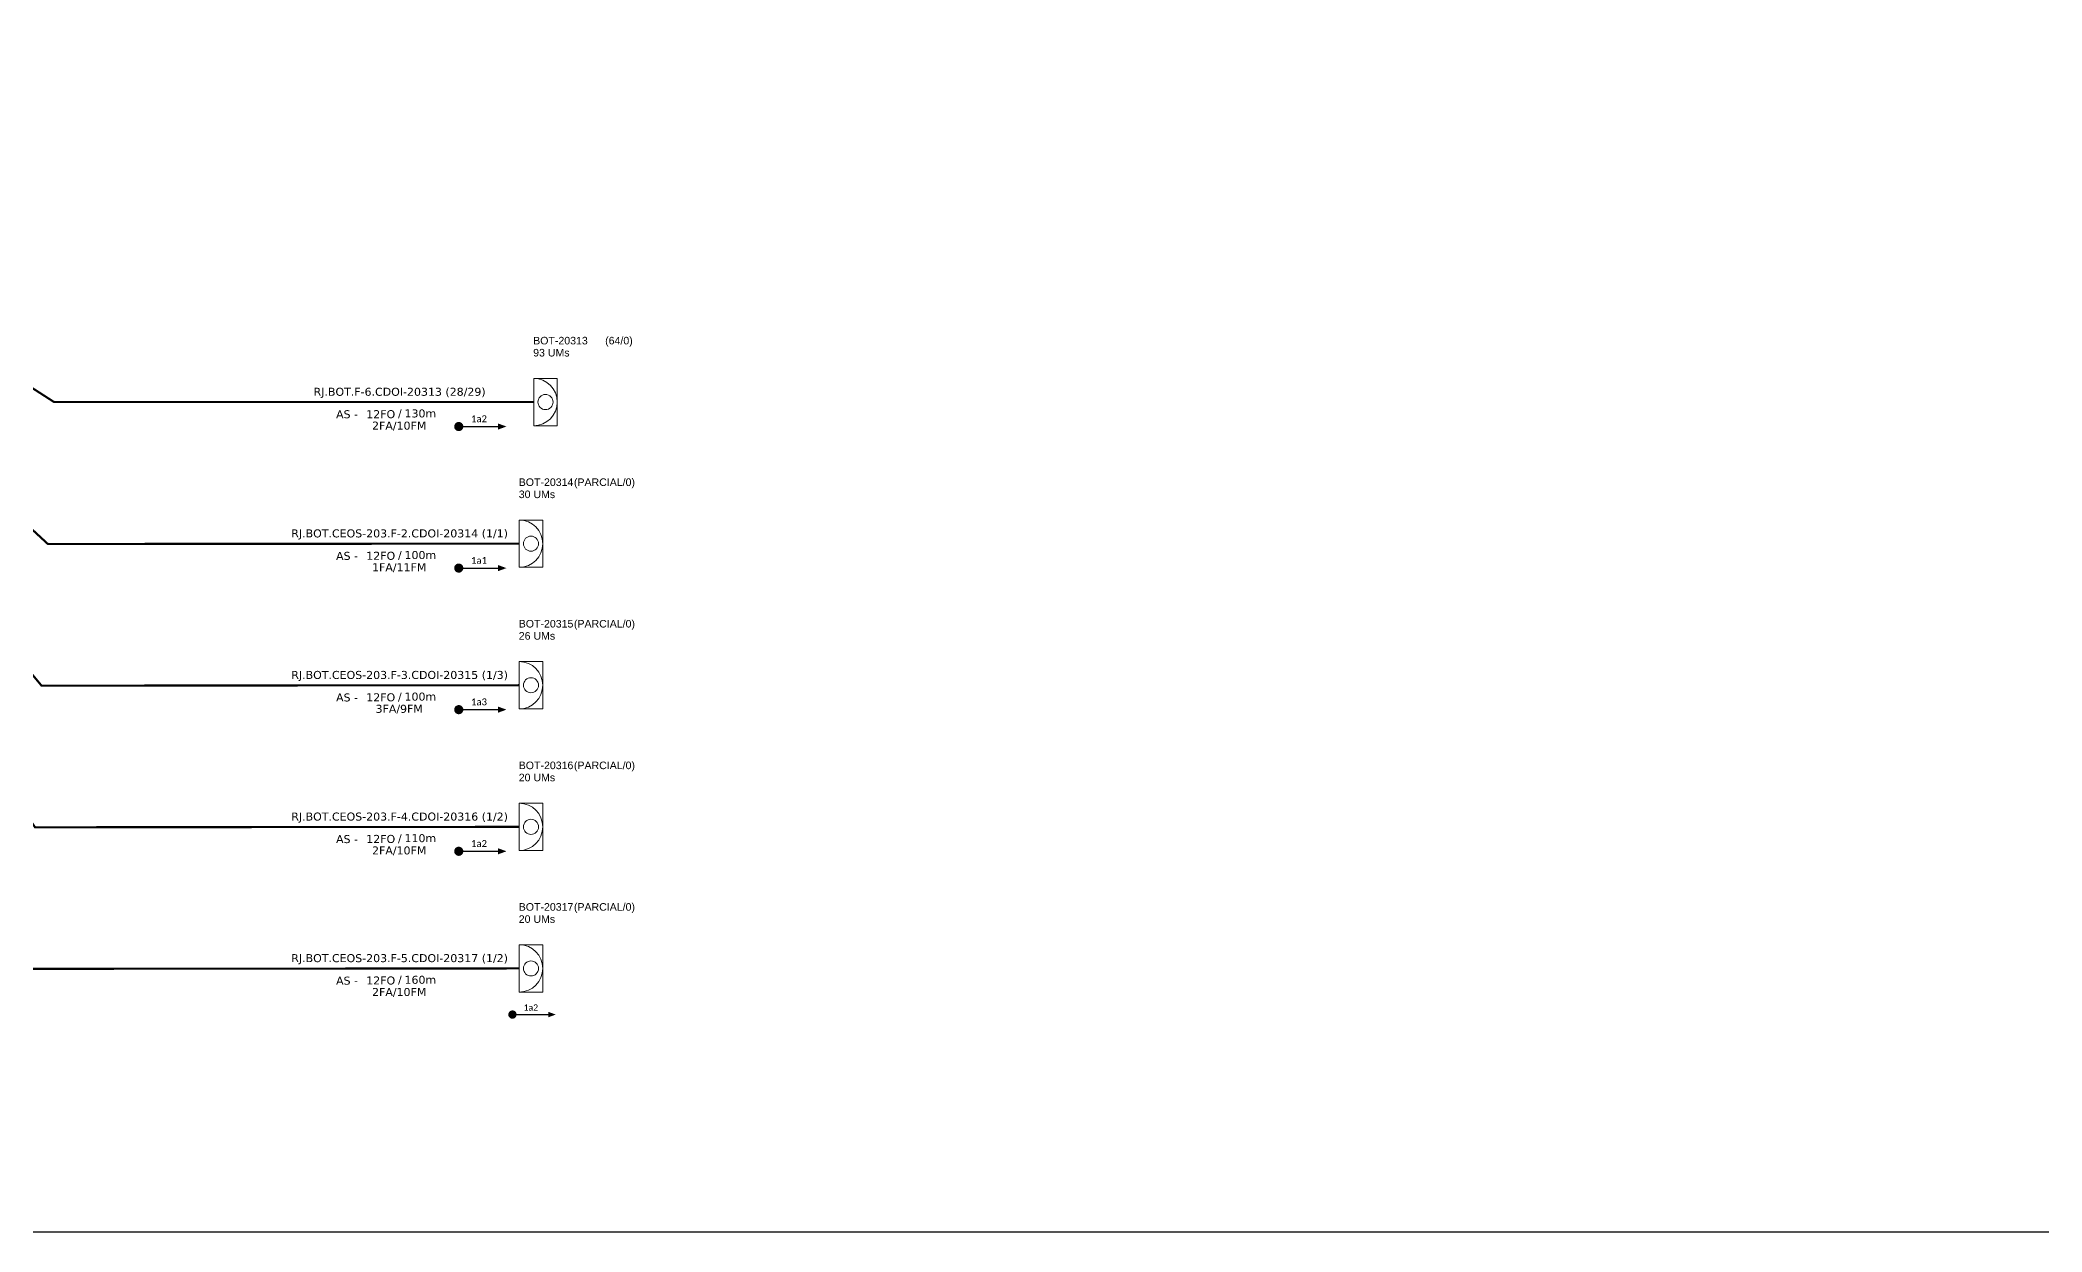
# Model space of a CAD drawing. Header units: metres. Extents: x -414 to 427, y -199 to 395.
# Drawn here: x -90.9 to 191, y -199.2 to -31.3 of the extents above; entities that cross this region are included whole.
import ezdxf
from ezdxf.enums import TextEntityAlignment as Align

# ---------------------------------------------------------------- set-up
doc = ezdxf.new("R2010")
doc.units = ezdxf.units.M
for name, color, linetype, lineweight in [("20.0-LEGENDA DOS CDO'S", 1, 'Continuous', 0), ('20.1-CDO_INTERIOR', 1, 'Continuous', 0), ('40.1-ETIQUETAS', 1, 'Continuous', 20)]:
    doc.layers.add(name, color=color, linetype=linetype, lineweight=lineweight)
for name, color, linetype in [('CAP a instalar', 1, 'FENCELINE1'), ('CD a instalar', 1, 'Continuous'), ('SETA', 7, 'Continuous'), ('texto', 7, 'Continuous')]:
    doc.layers.add(name, color=color, linetype=linetype)
doc.styles.add('ARIAL', font='arial.ttf')
doc.styles.add('siredit', font='verdana.ttf')
doc.styles.get("Standard").update_dxf_attribs({"font": 'arial.ttf'})
doc.linetypes.add('FENCELINE1', pattern='A,0.25,-0.1,[133,ltypeshp.shx,S=0.1,R=0,X=-0.1,Y=0],-0.1,1', length=1.45)

# ---------------------------------------------------------------- blocks, each defined once
blk = doc.blocks.new('SETA1')
at = {"const_width": 1.1}
blk.add_lwpolyline([(-5.28, 0, 1), (-4.18, 0, 1)], format="xyb", close=True, dxfattribs=at)
at = {"layer": 'SETA'}
blk.add_lwpolyline([(-4.73, 0), (4.73, 0)], dxfattribs=at)
blk.add_solid([(4.73, 0.73), (6.74, 0), (4.73, -0.73)], dxfattribs=at)
blk = doc.blocks.new('CDOI_INT')
at = {"layer": '20.1-CDO_INTERIOR', "color": 0, "lineweight": 18}
blk.add_lwpolyline([(4.25, -4.25), (4.25, 4.25), (0, 4.25), (0, -4.25)], close=True, dxfattribs=at)
blk.add_circle((2.12, 0), 1.36, dxfattribs=at)
blk.add_arc((0, 0), 4.25, 270, 90, dxfattribs=at)
at = {"layer": "20.0-LEGENDA DOS CDO'S", "color": 0, "style": 'ARIAL'}
for tag, p in [('CDO_N', (-0.08, 10.38)), ('SPLITER_1', (21.18, 10.38)), ('SAP', (-0.08, 6.23)), ('SURVEY', (-0.08, 8.2)), ('SPLITER_2', (21.19, 8.68)), ('1:XX', (5.94, -2.22)), ('UMS', (5.94, -4.24))]:
    blk.add_attdef(tag, p, '', height=1.36, dxfattribs=at)
blk.add_attdef('FIBRAS_UTILIZADAS', text='', height=1.36, dxfattribs=at).set_placement((15.34, 10.38), align=Align.CENTER)
blk = doc.blocks.new('ETIQUETA_RS5F')
at = {"layer": '40.1-ETIQUETAS', "color": 0, "style": 'siredit'}
blk.add_text('/', height=1.5, dxfattribs=at).set_placement((1.58, -1.95), align=Align.MIDDLE_RIGHT)
for tag, p in [('ETIQUETA_R_PRIMARIA', (1.21, 4.1)), ('ETIQUETA_R_SECUNDARIA', (1.21, 2.1)), ('F_ATIVAS/F_MORTAS', (1.14, -4.24))]:
    blk.add_attdef(tag, text='', height=1.5, dxfattribs=at).set_placement(p, align=Align.MIDDLE_CENTER)
for tag, p in [('TIPO_CABO', (-6.58, -2.12)), ('CAP_CABO', (0.4, -2.09))]:
    blk.add_attdef(tag, text='', height=1.5, dxfattribs=at).set_placement(p, align=Align.MIDDLE_RIGHT)
blk.add_attdef('METROS', text='', height=1.5, dxfattribs=at).set_placement((2.14, -1.95), align=Align.MIDDLE_LEFT)
for tag, p in [('FUSÃO_1', (0.85, -8.39)), ('FUSÃO_2', (0.85, -10.6)), ('FUSÃO_3', (0.85, -12.93)), ('FUSÃO_4', (0.85, -15.14)), ('FUSÃO_5', (0.85, -17.16))]:
    blk.add_attdef(tag, text='', height=1.5, dxfattribs=at).set_placement(p, align=Align.CENTER)

msp = doc.modelspace()

# ---------------------------------------------------------------- linework, layer by layer
at = {"color": 7}
msp.add_lwpolyline([(-413.64, -199.16), (427.36, -199.16), (427.36, 394.84), (-413.64, 394.84)], close=True, dxfattribs=at)
at = {"layer": 'CAP a instalar', "color": 7, "linetype": 'FENCELINE1', "ltscale": 5, "const_width": 0.301}
msp.add_lwpolyline([(-21.4, -82.26), (-88.94, -82.26), (-163.32, -34.39)], dxfattribs=at)
at = {"layer": 'CD a instalar', "color": 8, "linetype": 'FENCELINE1', "ltscale": 5, "const_width": 0.301}
for points in [[(-23.44, -102.21), (-89.82, -102.25), (-163.32, -34.39)], [(-23.44, -122.15), (-90.71, -122.21), (-163.32, -34.39)], [(-23.44, -142.1), (-91.62, -142.16), (-163.32, -34.39)], [(-23.44, -162.04), (-94.07, -162.1), (-163.32, -34.39)]]:
    msp.add_lwpolyline(points, dxfattribs=at)

# ---------------------------------------------------------------- block references
at = {"layer": '40.1-ETIQUETAS', "color": 8}
ref = msp.add_blockref('CDOI_INT', (-23.44, -102.21), dxfattribs=dict(at, xscale=0.7829760089212379, yscale=0.7829760089212379, zscale=0.7829760089212379))
ref.add_attrib('CDO_N', 'BOT-20314', (-23.5, -94.08), dxfattribs={"layer": "20.0-LEGENDA DOS CDO'S", "color": 0, "height": 1.065, "style": 'ARIAL'})
ref.add_attrib('FIBRAS_UTILIZADAS', '(PARCIAL/0)', dxfattribs={"layer": "20.0-LEGENDA DOS CDO'S", "color": 0, "height": 1.0651, "style": 'ARIAL'}).set_placement((-11.43, -94.08), align=Align.CENTER)
ref.add_attrib('SURVEY', '30 UMs', (-23.5, -95.79), dxfattribs={"layer": "20.0-LEGENDA DOS CDO'S", "color": 0, "height": 1.065, "style": 'ARIAL'})
ref = msp.add_blockref('CDOI_INT', (-23.44, -122.15), dxfattribs=dict(at, xscale=0.7829760089212379, yscale=0.7829760089212379, zscale=0.7829760089212379))
ref.add_attrib('CDO_N', 'BOT-20315', (-23.5, -114.02), dxfattribs={"layer": "20.0-LEGENDA DOS CDO'S", "color": 0, "height": 1.065, "style": 'ARIAL'})
ref.add_attrib('FIBRAS_UTILIZADAS', '(PARCIAL/0)', dxfattribs={"layer": "20.0-LEGENDA DOS CDO'S", "color": 0, "height": 1.0651, "style": 'ARIAL'}).set_placement((-11.43, -114.02), align=Align.CENTER)
ref.add_attrib('SURVEY', '26 UMs', (-23.5, -115.73), dxfattribs={"layer": "20.0-LEGENDA DOS CDO'S", "color": 0, "height": 1.065, "style": 'ARIAL'})
ref = msp.add_blockref('CDOI_INT', (-23.44, -142.1), dxfattribs=dict(at, xscale=0.7829760089212379, yscale=0.7829760089212379, zscale=0.7829760089212379))
ref.add_attrib('CDO_N', 'BOT-20316', (-23.5, -133.97), dxfattribs={"layer": "20.0-LEGENDA DOS CDO'S", "color": 0, "height": 1.065, "style": 'ARIAL'})
ref.add_attrib('FIBRAS_UTILIZADAS', '(PARCIAL/0)', dxfattribs={"layer": "20.0-LEGENDA DOS CDO'S", "color": 0, "height": 1.0651, "style": 'ARIAL'}).set_placement((-11.43, -133.97), align=Align.CENTER)
ref.add_attrib('SURVEY', '20 UMs', (-23.5, -135.68), dxfattribs={"layer": "20.0-LEGENDA DOS CDO'S", "color": 0, "height": 1.065, "style": 'ARIAL'})
ref = msp.add_blockref('CDOI_INT', (-23.44, -162.04), dxfattribs=dict(at, xscale=0.7829760089212379, yscale=0.7829760089212379, zscale=0.7829760089212379))
ref.add_attrib('CDO_N', 'BOT-20317', (-23.5, -153.91), dxfattribs={"layer": "20.0-LEGENDA DOS CDO'S", "color": 0, "height": 1.065, "style": 'ARIAL'})
ref.add_attrib('FIBRAS_UTILIZADAS', '(PARCIAL/0)', dxfattribs={"layer": "20.0-LEGENDA DOS CDO'S", "color": 0, "height": 1.0651, "style": 'ARIAL'}).set_placement((-11.43, -153.91), align=Align.CENTER)
ref.add_attrib('SURVEY', '20 UMs', (-23.5, -155.62), dxfattribs={"layer": "20.0-LEGENDA DOS CDO'S", "color": 0, "height": 1.065, "style": 'ARIAL'})
at = {"layer": 'CAP a instalar', "color": 7, "linetype": 'FENCELINE1', "ltscale": 5}
ref = msp.add_blockref('CDOI_INT', (-21.4, -82.26), dxfattribs=dict(at, xscale=0.7829760089212379, yscale=0.7829760089212379, zscale=0.7829760089212379))
ref.add_attrib('CDO_N', 'BOT-20313', (-21.47, -74.14), dxfattribs={"layer": "20.0-LEGENDA DOS CDO'S", "color": 0, "height": 1.065, "style": 'ARIAL'})
ref.add_attrib('FIBRAS_UTILIZADAS', '(64/0)', dxfattribs={"layer": "20.0-LEGENDA DOS CDO'S", "color": 0, "height": 1.065, "style": 'ARIAL'}).set_placement((-9.39, -74.14), align=Align.CENTER)
ref.add_attrib('SURVEY', '93 UMs', (-21.47, -75.84), dxfattribs={"layer": "20.0-LEGENDA DOS CDO'S", "color": 0, "height": 1.065, "style": 'ARIAL'})
at = {"layer": 'CD a instalar', "color": 7}
ref = msp.add_blockref('ETIQUETA_RS5F', (-41.17, -82.39), dxfattribs=dict(at, xscale=0.7513995319006564, yscale=0.7513995319006564, zscale=0.7513995319006564))
ref.add_attrib('ETIQUETA_R_SECUNDARIA', 'RJ.BOT.F-6.CDOI-20313 (28/29)', dxfattribs={"layer": '40.1-ETIQUETAS', "color": 0, "height": 1.1271, "style": 'siredit'}).set_placement((-40.28, -80.81), align=Align.MIDDLE_CENTER)
ref.add_attrib('TIPO_CABO', 'AS -', dxfattribs={"layer": '40.1-ETIQUETAS', "color": 0, "height": 1.127, "style": 'siredit'}).set_placement((-46.14, -83.98), align=Align.MIDDLE_RIGHT)
ref.add_attrib('CAP_CABO', '12FO', dxfattribs={"layer": '40.1-ETIQUETAS', "color": 0, "height": 1.127, "style": 'siredit'}).set_placement((-40.9, -83.97), align=Align.MIDDLE_RIGHT)
ref.add_attrib('METROS', '130m', dxfattribs={"layer": '40.1-ETIQUETAS', "color": 0, "height": 1.127, "style": 'siredit'}).set_placement((-39.59, -83.86), align=Align.MIDDLE_LEFT)
ref.add_attrib('F_ATIVAS/F_MORTAS', '2FA/10FM', dxfattribs={"layer": '40.1-ETIQUETAS', "color": 0, "height": 1.127, "style": 'siredit'}).set_placement((-40.34, -85.58), align=Align.MIDDLE_CENTER)
at = {"layer": 'CD a instalar', "color": 8}
ref = msp.add_blockref('ETIQUETA_RS5F', (-41.17, -102.34), dxfattribs=dict(at, xscale=0.7513995319006564, yscale=0.7513995319006564, zscale=0.7513995319006564))
ref.add_attrib('ETIQUETA_R_SECUNDARIA', 'RJ.BOT.CEOS-203.F-2.CDOI-20314 (1/1)', dxfattribs={"layer": '40.1-ETIQUETAS', "color": 0, "height": 1.1271, "style": 'siredit'}).set_placement((-40.28, -100.76), align=Align.MIDDLE_CENTER)
ref.add_attrib('TIPO_CABO', 'AS -', dxfattribs={"layer": '40.1-ETIQUETAS', "color": 0, "height": 1.127, "style": 'siredit'}).set_placement((-46.14, -103.93), align=Align.MIDDLE_RIGHT)
ref.add_attrib('CAP_CABO', '12FO', dxfattribs={"layer": '40.1-ETIQUETAS', "color": 0, "height": 1.127, "style": 'siredit'}).set_placement((-40.9, -103.91), align=Align.MIDDLE_RIGHT)
ref.add_attrib('METROS', '100m', dxfattribs={"layer": '40.1-ETIQUETAS', "color": 0, "height": 1.127, "style": 'siredit'}).set_placement((-39.59, -103.81), align=Align.MIDDLE_LEFT)
ref.add_attrib('F_ATIVAS/F_MORTAS', '1FA/11FM', dxfattribs={"layer": '40.1-ETIQUETAS', "color": 0, "height": 1.127, "style": 'siredit'}).set_placement((-40.34, -105.53), align=Align.MIDDLE_CENTER)
ref = msp.add_blockref('ETIQUETA_RS5F', (-41.17, -122.28), dxfattribs=dict(at, xscale=0.7513995319006564, yscale=0.7513995319006564, zscale=0.7513995319006564))
ref.add_attrib('ETIQUETA_R_SECUNDARIA', 'RJ.BOT.CEOS-203.F-3.CDOI-20315 (1/3)', dxfattribs={"layer": '40.1-ETIQUETAS', "color": 0, "height": 1.1271, "style": 'siredit'}).set_placement((-40.28, -120.7), align=Align.MIDDLE_CENTER)
ref.add_attrib('TIPO_CABO', 'AS -', dxfattribs={"layer": '40.1-ETIQUETAS', "color": 0, "height": 1.127, "style": 'siredit'}).set_placement((-46.14, -123.87), align=Align.MIDDLE_RIGHT)
ref.add_attrib('CAP_CABO', '12FO', dxfattribs={"layer": '40.1-ETIQUETAS', "color": 0, "height": 1.127, "style": 'siredit'}).set_placement((-40.9, -123.85), align=Align.MIDDLE_RIGHT)
ref.add_attrib('METROS', '100m', dxfattribs={"layer": '40.1-ETIQUETAS', "color": 0, "height": 1.127, "style": 'siredit'}).set_placement((-39.59, -123.75), align=Align.MIDDLE_LEFT)
ref.add_attrib('F_ATIVAS/F_MORTAS', '3FA/9FM', dxfattribs={"layer": '40.1-ETIQUETAS', "color": 0, "height": 1.127, "style": 'siredit'}).set_placement((-40.34, -125.47), align=Align.MIDDLE_CENTER)
ref = msp.add_blockref('ETIQUETA_RS5F', (-41.17, -142.23), dxfattribs=dict(at, xscale=0.7513995319006564, yscale=0.7513995319006564, zscale=0.7513995319006564))
ref.add_attrib('ETIQUETA_R_SECUNDARIA', 'RJ.BOT.CEOS-203.F-4.CDOI-20316 (1/2)', dxfattribs={"layer": '40.1-ETIQUETAS', "color": 0, "height": 1.1271, "style": 'siredit'}).set_placement((-40.28, -140.65), align=Align.MIDDLE_CENTER)
ref.add_attrib('TIPO_CABO', 'AS -', dxfattribs={"layer": '40.1-ETIQUETAS', "color": 0, "height": 1.127, "style": 'siredit'}).set_placement((-46.14, -143.82), align=Align.MIDDLE_RIGHT)
ref.add_attrib('CAP_CABO', '12FO', dxfattribs={"layer": '40.1-ETIQUETAS', "color": 0, "height": 1.127, "style": 'siredit'}).set_placement((-40.9, -143.8), align=Align.MIDDLE_RIGHT)
ref.add_attrib('METROS', '110m', dxfattribs={"layer": '40.1-ETIQUETAS', "color": 0, "height": 1.127, "style": 'siredit'}).set_placement((-39.59, -143.69), align=Align.MIDDLE_LEFT)
ref.add_attrib('F_ATIVAS/F_MORTAS', '2FA/10FM', dxfattribs={"layer": '40.1-ETIQUETAS', "color": 0, "height": 1.127, "style": 'siredit'}).set_placement((-40.34, -145.42), align=Align.MIDDLE_CENTER)
ref = msp.add_blockref('ETIQUETA_RS5F', (-41.17, -162.17), dxfattribs=dict(at, xscale=0.7513995319006564, yscale=0.7513995319006564, zscale=0.7513995319006564))
ref.add_attrib('ETIQUETA_R_SECUNDARIA', 'RJ.BOT.CEOS-203.F-5.CDOI-20317 (1/2)', dxfattribs={"layer": '40.1-ETIQUETAS', "color": 0, "height": 1.1271, "style": 'siredit'}).set_placement((-40.28, -160.59), align=Align.MIDDLE_CENTER)
ref.add_attrib('TIPO_CABO', 'AS -', dxfattribs={"layer": '40.1-ETIQUETAS', "color": 0, "height": 1.127, "style": 'siredit'}).set_placement((-46.14, -163.76), align=Align.MIDDLE_RIGHT)
ref.add_attrib('CAP_CABO', '12FO', dxfattribs={"layer": '40.1-ETIQUETAS', "color": 0, "height": 1.127, "style": 'siredit'}).set_placement((-40.9, -163.74), align=Align.MIDDLE_RIGHT)
ref.add_attrib('METROS', '160m', dxfattribs={"layer": '40.1-ETIQUETAS', "color": 0, "height": 1.127, "style": 'siredit'}).set_placement((-39.59, -163.64), align=Align.MIDDLE_LEFT)
ref.add_attrib('F_ATIVAS/F_MORTAS', '2FA/10FM', dxfattribs={"layer": '40.1-ETIQUETAS', "color": 0, "height": 1.127, "style": 'siredit'}).set_placement((-40.34, -165.36), align=Align.MIDDLE_CENTER)
at = {"layer": 'SETA', "color": 2}
for p, xscale, yscale, zscale in [((-29.18, -85.71), 0.5856400000000002, 0.5856400000000002, 0.5856400000000002), ((-29.18, -105.65), 0.5856400000000002, 0.5856400000000002, 0.5856400000000002), ((-29.18, -125.59), 0.5856400000000002, 0.5856400000000002, 0.5856400000000002), ((-29.18, -145.54), 0.5856400000000002, 0.5856400000000002, 0.5856400000000002), ((-21.87, -168.54), 0.5324000000000001, 0.5324000000000001, 0.5324000000000001)]:
    msp.add_blockref('SETA1', p, dxfattribs=dict(at, xscale=xscale, yscale=yscale, zscale=zscale))

# ---------------------------------------------------------------- texts
at = {"layer": 'texto', "color": 7, "insert": (-29.1, -84.62), "char_height": 0.9663, "width": 16.3362, "attachment_point": 5}
msp.add_mtext('{\\fCalibri|b0|i0|c0|p34;\\C7;1a2}', dxfattribs=at)
at = {"layer": 'texto', "attachment_point": 5}
for s, insert, char_height, width in [('{\\fCalibri|b0|i0|c0|p34;\\C7;1a1}', (-29.1, -104.56), 0.9663, 16.3362), ('{\\fCalibri|b0|i0|c0|p34;\\C7;1a3}', (-29.1, -124.5), 0.9663, 16.3362), ('{\\fCalibri|b0|i0|c0|p34;\\C7;1a2}', (-29.1, -144.45), 0.9663, 16.3362), ('{\\fCalibri|b0|i0|c0|p34;\\C7;1a2}', (-21.8, -167.55), 0.8785, 14.8511)]:
    msp.add_mtext(s, dxfattribs=dict(at, insert=insert, char_height=char_height, width=width))

doc.saveas('drawing.dxf')
